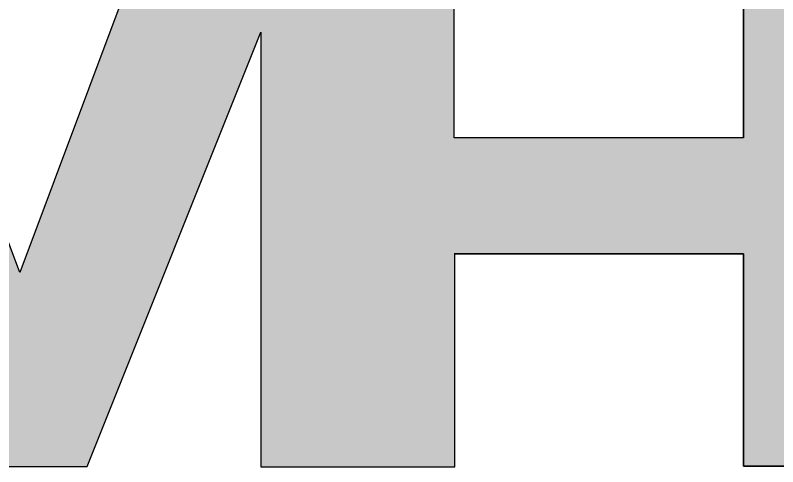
# Model space of a CAD drawing. Extents: x -29529 to 29888, y -30881 to 11129.
# Drawn here: x 23890 to 24402, y -29244 to -28941 of the extents above; entities that cross this region are included whole.
import ezdxf

# ---------------------------------------------------------------- set-up
doc = ezdxf.new("R2010")
doc.units = 0
doc.linetypes.add('XKITLINE00', pattern=[0])
doc.layers.get('0').update_dxf_attribs({"linetype": 'CONTINUOUS', "lineweight": 25})

# ---------------------------------------------------------------- blocks, each defined once
blk = doc.blocks.new('*D362')
at = {"color": 5}
for points in [[(536.3594, 16.4079), (535.3872, 18.9982), (533.7661, 18.9982)], [(536.3594, 16.4079), (533.7661, 18.9982), (534.738, 18.0222)], [(537.3299, 18.9958), (536.3594, 16.4079), (535.9034, 15.1061)], [(537.3299, 18.9958), (535.9034, 15.1061), (536.8118, 15.1061)], [(537.3299, 18.9958), (536.8118, 15.1061), (537.9776, 18.0206)], [(539.2748, 17.3125), (539.2748, 18.9958), (537.3299, 18.9958)], [(539.2748, 17.3125), (537.3299, 18.9958), (537.9776, 18.0206)], [(542.5148, 15.8221), (542.5148, 18.2845), (541.2188, 18.9973)], [(542.5148, 15.8221), (541.2188, 18.9973), (541.2188, 17.3125)], [(536.3594, 16.4079), (534.738, 18.0222), (535.9034, 15.1061)], [(539.2748, 17.3125), (537.9776, 18.0206), (537.9776, 15.1055)], [(539.2748, 17.3125), (537.9776, 15.1055), (539.28, 15.1055)], [(539.2748, 17.3125), (539.28, 15.1055), (539.28, 16.5349)], [(541.2188, 17.3125), (539.2748, 17.3125), (539.28, 16.5349)], [(541.2188, 17.3125), (539.28, 16.5349), (541.2188, 16.5349)], [(542.5148, 15.8221), (541.2188, 17.3125), (541.2188, 16.5349)], [(542.5148, 15.8221), (541.2188, 16.5349), (541.2188, 15.1093)], [(543.3572, 15.8221), (542.5148, 15.8221), (541.2188, 15.1093)], [(543.3572, 15.8221), (541.2188, 15.1093), (543.6812, 15.1093)]]:
    blk.add_solid(points, dxfattribs=at)

msp = doc.modelspace()

# ---------------------------------------------------------------- linework, layer by layer
at = {"color": 5, "linetype": 'XKITLINE00'}
for p, q in [((23892.95, -29113.45), (23795.73, -28854.42)), ((23990, -28854.67), (23892.95, -29113.45)), ((24184.49, -29022.99), (24184.49, -28854.67)), ((24378.89, -28854.51), (24378.89, -29022.99)), ((24378.89, -29022.99), (24378.89, -28925.79)), ((23938.2, -29243.63), (24054.77, -28952.18)), ((24054.77, -28952.18), (24054.77, -29243.69)), ((24378.89, -29022.99), (24184.49, -29022.99)), ((24378.89, -29022.99), (24184.49, -29022.99)), ((24378.89, -29100.75), (24184.49, -29100.75)), ((24185.01, -29243.69), (24185.01, -29100.75)), ((24185.01, -29100.75), (24378.89, -29100.75)), ((24378.89, -29243.31), (24378.89, -29100.75)), ((24378.89, -29100.75), (24378.89, -29243.31)), ((23847.35, -29243.63), (23938.2, -29243.63)), ((24054.77, -29243.69), (24185.01, -29243.69)), ((24625.13, -29243.31), (24378.89, -29243.31)), ((24378.89, -29243.31), (24625.13, -29243.31))]:
    msp.add_line(p, q, dxfattribs=at)

# ---------------------------------------------------------------- block references
at = {"xscale": 100, "yscale": 100, "zscale": 100}
msp.add_blockref('*D362', (-29742.99, -30754.24), dxfattribs=at)

doc.saveas('drawing.dxf')
